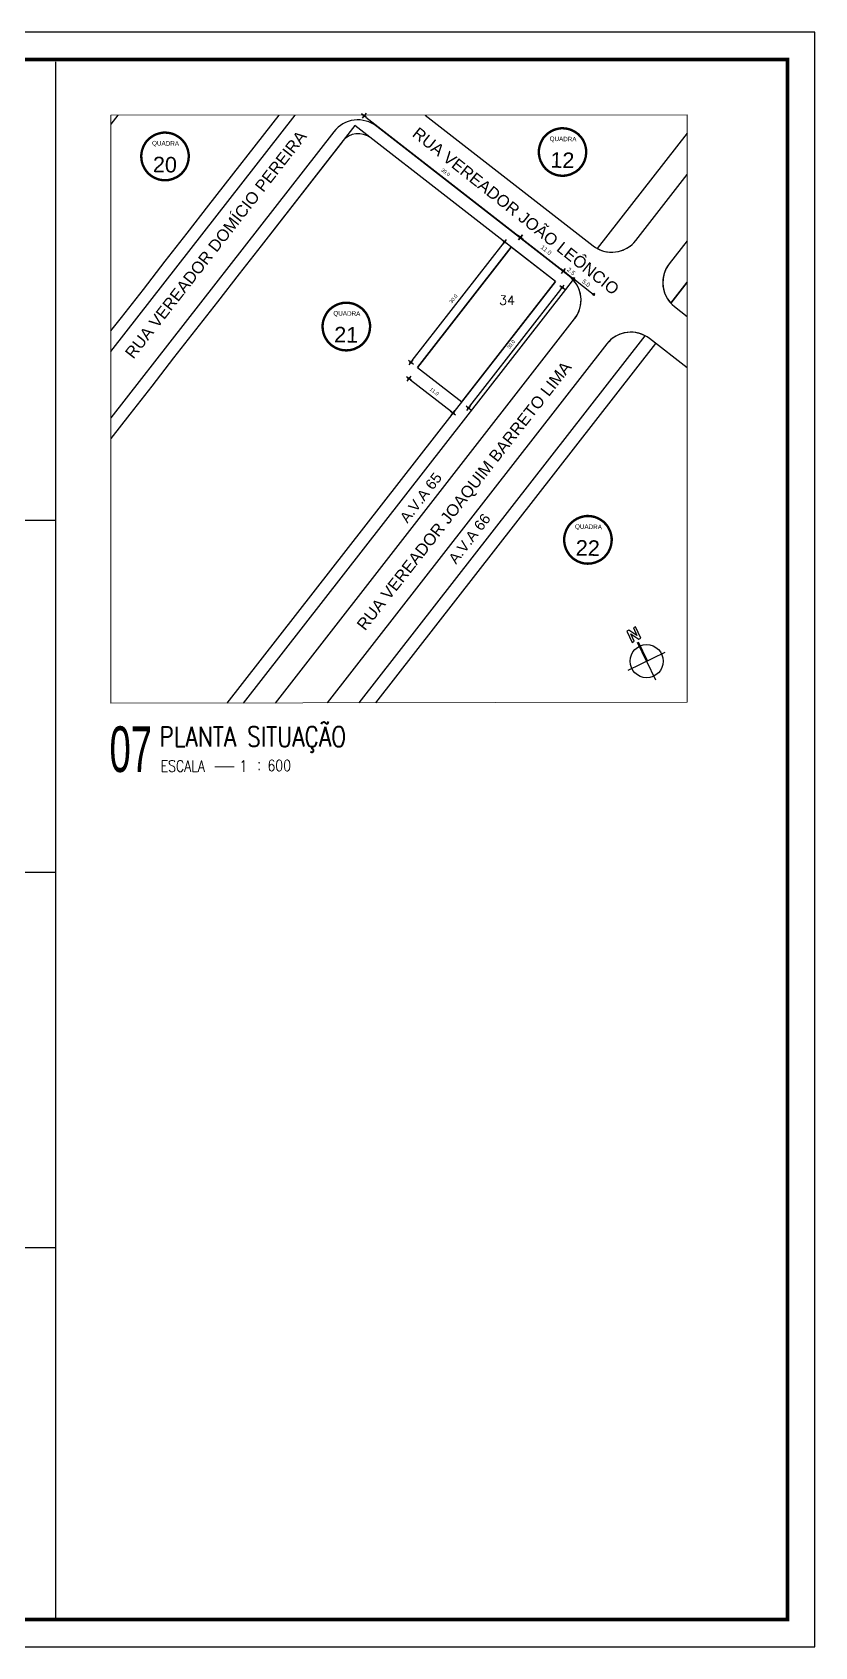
# Model space of a CAD drawing. Header units: millimetres. Extents: x 2426 to 2585, y 1215 to 1309.
# Drawn here: x 2467.64 to 2489.22, y 1214.89 to 1259.44 of the extents above; entities that cross this region are included whole.
import ezdxf
from ezdxf.enums import TextEntityAlignment as Align

# ---------------------------------------------------------------- set-up
doc = ezdxf.new("R2010")
doc.units = ezdxf.units.MM
doc.linetypes.add('CONTINUO', pattern=[0])
for name, color, linetype in [('02', 2, 'Continuous'), ('A-PEN-B', 5, 'Continuous'), ('A-PEN-M', 6, 'Continuous'), ('Bra-Rua Calçadas', 1, 'Continuous'), ('Calçada', 1, 'Continuous'), ('GR_PENA_FINA', 7, 'Continuous'), ('Lotes', 2, 'Continuous'), ('Nomes de Ruas', 3, 'Continuous'), ('Numero de lotes', 5, 'Continuous'), ('númeraçãoquadras', 4, 'Continuous'), ('TEXTO0', 7, 'Continuous'), ('TXT A.VERDES', 7, 'Continuous'), ('Área Verde Alameda etc.', 92, 'Continuous'), ('Área Verde Geral', 98, 'Continuous')]:
    doc.layers.add(name, color=color, linetype=linetype)
for name, color, linetype, lineweight in [('E-TXT-G', 3, 'Continuous', 30), ('E-TXT-W', 7, 'Continuous', 15), ('E-TXT-Y', 2, 'Continuous', 40)]:
    doc.layers.add(name, color=color, linetype=linetype, lineweight=lineweight)
doc.styles.add('arcad1', font='romans.shx')
doc.styles.add('ARIAL', font='arial.ttf', dxfattribs={"height": 0.25})
doc.styles.add('REG140', font='romans.shx', dxfattribs={"width": 0.8, "height": 0.35})
doc.styles.add('REG80', font='romans.shx', dxfattribs={"width": 0.8, "height": 0.1})
doc.styles.add('SANSSERIF', font='sas_____.pfb', dxfattribs={"height": 1})
doc.styles.add('SANSSERIF2', font='sanssb__.ttf', dxfattribs={"width": 0.8})
doc.styles.add('STYLE1', font='sanss___.ttf')
doc.dimstyles.new('ESCALA50', dxfattribs={"dimtxt": 0.1, "dimasz": 0.06, "dimexe": 0.18, "dimexo": 0.06, "dimgap": 0.1, "dimtad": 1, "dimzin": 4, "dimdsep": 46, "dimtxsty": 'Standard', "dimblk1": 'BOLA', "dimblk2": 'BOLA', "dimsah": 1, "dimcen": -0.06, "dimse1": 1, "dimse2": 1, "dimclrd": 7, "dimclrt": 3, "dimadec": 0, "dimazin": 0, "dimtfac": 1, "dimtix": 1, "dimtmove": 0, "dimatfit": 3, "dimldrblk": 'BOLA', "dimfxl": 0, "dimtolj": 1, "dimtzin": 4, "dimarcsym": 0})

# ---------------------------------------------------------------- blocks, each defined once
blk = doc.blocks.new('IND_DES')
at = {"layer": 'E-TXT-W'}
blk.add_line((0.027, -0.243), (0.198, -0.243), dxfattribs=at)
at = {"layer": 'E-TXT-G', "style": 'REG80', "width": 0.8}
for s, p in [('ESCALA', (-0.446, -0.286)), ('1', (0.243, -0.286)), (':', (0.399, -0.271))]:
    blk.add_text(s, height=0.1, dxfattribs=at).set_placement(p)
blk.add_attdef('ESCALA', (0.49, -0.281), '', height=0.1, dxfattribs=at)
at = {"layer": 'E-TXT-W', "style": 'SANSSERIF2', "width": 0.6}
blk.add_attdef('00', text='', height=0.4, dxfattribs=at).set_placement((-0.708, -0.288), align=Align.CENTER)
at = {"layer": 'E-TXT-Y', "style": 'REG140', "width": 0.8}
for tag, p in [('PROJETO', (-0.456, 0.183)), ('DESENHO', (-0.458, -0.066))]:
    blk.add_attdef(tag, p, '', height=0.175, dxfattribs=at)
blk = doc.blocks.new('NUM_quadra')
at = {"color": 6, "const_width": 0.02}
blk.add_lwpolyline([(-0.013, 0.2), (-0.034, 0.197), (-0.058, 0.191), (-0.078, 0.184), (-0.098, 0.174), (-0.121, 0.159), (-0.138, 0.145), (-0.152, 0.13), (-0.163, 0.117), (-0.176, 0.094), (-0.185, 0.075), (-0.194, 0.048), (-0.199, 0.024), (-0.2, 0), (-0.198, -0.03), (-0.192, -0.056), (-0.184, -0.079), (-0.171, -0.103), (-0.155, -0.127), (-0.139, -0.144), (-0.122, -0.159), (-0.105, -0.17), (-0.083, -0.182), (-0.053, -0.193), (-0.03, -0.198), (0, -0.2), (0.031, -0.198), (0.068, -0.188), (0.107, -0.169), (0.124, -0.157), (0.141, -0.142), (0.161, -0.118), (0.174, -0.099), (0.187, -0.071), (0.196, -0.039), (0.2, 0), (0.199, 0.021), (0.194, 0.047), (0.187, 0.071), (0.174, 0.098), (0.164, 0.115), (0.147, 0.135), (0.129, 0.153), (0.106, 0.169), (0.078, 0.184), (0.053, 0.193), (0.027, 0.198), (0, 0.2)], close=True, dxfattribs=at)
blk.add_circle((0, 0), 0.2)
at = {"color": 3, "insert": (-0.111, 0.129), "char_height": 0.038, "width": 0.2663, "attachment_point": 1, "style": 'STYLE1'}
blk.add_mtext('\\fArial|b0|i0|c0|p34;QUADRA', dxfattribs=at)
at = {"color": 3, "style": 'STYLE1'}
blk.add_attdef('00', text='', height=0.13, dxfattribs=at).set_placement((0, -0.133), align=Align.CENTER)
blk = doc.blocks.new('BOLA')
for p, q in [((-1.44, 0), (1.44, 0)), ((0, -1.44), (0, 1.44))]:
    blk.add_line(p, q)
blk.add_circle((0, 0), 0.452)
blk = doc.blocks.new('*D233')
at = {"layer": '02', "color": 7, "lineweight": -2, "transparency": 16777216}
blk.add_line((2478.074, 1249.846), (2479.197, 1248.972), dxfattribs=at)
at = {"layer": 'Defpoints', "color": 0, "transparency": 16777216}
for p in [(2478.267, 1250.191), (2479.484, 1249.243), (2479.244, 1248.935)]:
    blk.add_point(p, dxfattribs=at)
at = {"layer": '02', "color": 7, "lineweight": -2, "transparency": 16777216, "xscale": 0.06, "yscale": 0.06, "zscale": 0.06}
for p, rotation in [((2478.027, 1249.883), 142.0935771788393), ((2479.244, 1248.935), 322.0935771788393)]:
    blk.add_blockref('BOLA', p, dxfattribs=dict(at, rotation=rotation))
at = {"layer": '02', "color": 3, "lineweight": 30, "transparency": 16777216, "insert": (2478.728, 1249.527), "char_height": 0.1, "attachment_point": 5, "rotation": 322.0936}
blk.add_mtext('\\A1;11.0', dxfattribs=at)
blk = doc.blocks.new('*D145')
at = {"layer": '02', "color": 7, "lineweight": -2, "transparency": 16777216}
blk.add_line((2479.707, 1249.122), (2482.217, 1252.347), dxfattribs=at)
at = {"layer": 'Defpoints', "color": 0, "transparency": 16777216}
for p in [(2482.135, 1252.487), (2482.254, 1252.394), (2479.55, 1249.168)]:
    blk.add_point(p, dxfattribs=at)
at = {"layer": '02', "color": 7, "lineweight": -2, "transparency": 16777216, "xscale": 0.06, "yscale": 0.06, "zscale": 0.06}
for p, rotation in [((2482.254, 1252.394), 52.09357717133776), ((2479.67, 1249.075), 232.0935771713378)]:
    blk.add_blockref('BOLA', p, dxfattribs=dict(at, rotation=rotation))
at = {"layer": '02', "color": 3, "lineweight": 30, "transparency": 16777216, "insert": (2480.844, 1250.827), "char_height": 0.1, "attachment_point": 5, "rotation": 52.0936}
blk.add_mtext('\\A1;30.0', dxfattribs=at)
blk = doc.blocks.new('*D234')
at = {"layer": '02', "color": 7, "lineweight": -2, "transparency": 16777216}
blk.add_line((2478.118, 1250.382), (2480.629, 1253.606), dxfattribs=at)
at = {"layer": 'Defpoints', "color": 0, "transparency": 16777216}
for p in [(2480.666, 1253.654), (2480.851, 1253.51), (2478.267, 1250.191)]:
    blk.add_point(p, dxfattribs=at)
at = {"layer": '02', "color": 7, "lineweight": -2, "transparency": 16777216, "xscale": 0.06, "yscale": 0.06, "zscale": 0.06}
for p, rotation in [((2480.666, 1253.654), 52.09357717264321), ((2478.081, 1250.335), 232.0935771726432)]:
    blk.add_blockref('BOLA', p, dxfattribs=dict(at, rotation=rotation))
at = {"layer": '02', "color": 3, "lineweight": 30, "transparency": 16777216, "insert": (2479.255, 1252.086), "char_height": 0.1, "attachment_point": 5, "rotation": 52.0936}
blk.add_mtext('\\A1;30.0', dxfattribs=at)
blk = doc.blocks.new('*D146')
at = {"layer": '02', "color": 7, "lineweight": -2, "transparency": 16777216}
blk.add_line((2476.838, 1257.102), (2481.058, 1253.816), dxfattribs=at)
at = {"layer": 'Defpoints', "color": 0, "transparency": 16777216}
for p in [(2476.671, 1256.985), (2481.105, 1253.779), (2480.986, 1253.625)]:
    blk.add_point(p, dxfattribs=at)
at = {"layer": '02', "color": 7, "lineweight": -2, "transparency": 16777216, "xscale": 0.06, "yscale": 0.06, "zscale": 0.06}
for p, rotation in [((2476.791, 1257.138), 142.0935771762429), ((2481.105, 1253.779), 322.0935771762428)]:
    blk.add_blockref('BOLA', p, dxfattribs=dict(at, rotation=rotation))
at = {"layer": '02', "color": 3, "lineweight": 30, "transparency": 16777216, "insert": (2479.04, 1255.577), "char_height": 0.1, "attachment_point": 5, "rotation": 322.0936}
blk.add_mtext('\\A1;39.0', dxfattribs=at)
blk = doc.blocks.new('NORTE-flat-1-flat-1')
at = {"color": 6}
for p, q in [((0, 0), (-10.7, 22.3)), ((0.9, 0.4), (-9.8, 22.7))]:
    blk.add_line(p, q, dxfattribs=at)
at = {"color": 3}
for p, q in [((-22.3, -10.7), (22.3, 10.7)), ((0, 0), (10.7, -22.3))]:
    blk.add_line(p, q, dxfattribs=at)
at = {"color": 6}
blk.add_lwpolyline([(-23.8, 35.9), (-17.4, 22.5), (-14.7, 23.8), (-19, 32.7), (-9.4, 26.4), (-6.7, 27.6), (-13.1, 41.1), (-15.8, 39.8), (-11.5, 30.8), (-21.2, 37.2)], close=True, dxfattribs=at)
at = {"color": 3}
blk.add_circle((0, 0), 19.8, dxfattribs=at)
blk = doc.blocks.new('Norte1-flat-1-flat-1')
at = {"layer": 'Área Verde Geral'}
blk.add_blockref('NORTE-flat-1-flat-1', (0, 0), dxfattribs=at)
blk = doc.blocks.new('CIRCULOS')
at = {"layer": 'A-PEN-M'}
for p, q in [((-4, 0), (4, 0)), ((0, 4), (0, -4))]:
    blk.add_line(p, q, dxfattribs=at)
for radius in [2, 1]:
    blk.add_circle((0, 0), radius, dxfattribs=at)

msp = doc.modelspace()

# ---------------------------------------------------------------- linework, layer by layer
at = {"layer": '02', "color": 0, "lineweight": 30}
for p, q in [((2481.153, 1253.742, 12.641), (2482.275, 1252.868, 12.641)), ((2482.068, 1252.562, 12.641), (2473.01, 1240.93, 12.641))]:
    msp.add_line(p, q, dxfattribs=at)
at = {"layer": 'A-PEN-B', "color": 255, "ltscale": 0.25}
for p, q in [((2468.292, 1215.64), (2468.292, 1258.622)), ((2428.735, 1245.979), (2468.292, 1245.979)), ((2428.735, 1236.265), (2468.292, 1236.265)), ((2428.735, 1225.906), (2468.292, 1225.906))]:
    msp.add_line(p, q, dxfattribs=at)
at = {"layer": 'A-PEN-B', "color": 8, "ltscale": 0.25}
for p, q in [((2482.298, 1252.85), (2482.558, 1252.647)), ((2482.575, 1252.633, 12.641), (2483.112, 1252.215, 12.641))]:
    msp.add_line(p, q, dxfattribs=at)
at = {"layer": 'Bra-Rua Calçadas', "color": 0, "elevation": 12.641}
for points in [[(2485.701, 1253.69), (2485.204, 1253.052, 0.365977), (2485.248, 1251.967), (2485.701, 1252.549)], [(2474.345, 1240.932), (2482.596, 1251.529, 0.365977), (2482.553, 1252.614), (2482.345, 1252.347), (2473.455, 1240.931)], [(2476.659, 1240.936), (2484.544, 1251.063, 0.171815), (2483.989, 1251.149, 0.182676), (2483.481, 1250.84), (2475.769, 1240.935)]]:
    msp.add_lwpolyline(points, format="xyb", dxfattribs=at)
at = {"layer": 'Calçada', "color": 0, "lineweight": -3}
for p, q in [((2469.811, 1250.629, 12.641), (2474.892, 1257.154, 12.641)), ((2469.811, 1250.629, 12.641), (2474.892, 1257.154, 12.641)), ((2475.958, 1256.698, 12.641), (2469.811, 1248.803, 12.641)), ((2475.958, 1256.698, 12.641), (2469.811, 1248.803, 12.641)), ((2485.701, 1253.69, 12.641), (2485.204, 1253.052, 12.641)), ((2485.701, 1253.69, 12.641), (2485.204, 1253.052, 12.641)), ((2474.345, 1240.932, 12.641), (2482.596, 1251.529, 12.641)), ((2474.345, 1240.932, 12.641), (2482.596, 1251.529, 12.641)), ((2483.481, 1250.84, 12.641), (2475.769, 1240.935, 12.641))]:
    msp.add_line(p, q, dxfattribs=at)
at = {"layer": 'Calçada', "color": 0, "lineweight": -3, "elevation": 12.641}
for points in [[(2469.811, 1250.629), (2474.892, 1257.154)], [(2469.811, 1250.629), (2474.892, 1257.154)], [(2478.474, 1257.155), (2482.938, 1253.68)]]:
    msp.add_lwpolyline(points, dxfattribs=at)
for points in [[(2474.345, 1240.932), (2482.596, 1251.529, 0.414214), (2482.449, 1252.709), (2477.139, 1256.845, 0.414214), (2475.958, 1256.698), (2469.811, 1248.803)], [(2474.345, 1240.932), (2482.596, 1251.529, 0.414214), (2482.449, 1252.709), (2477.139, 1256.845, 0.414214), (2475.958, 1256.698), (2469.811, 1248.803)], [(2478.474, 1257.155), (2483.104, 1253.55, 0.414214), (2484.285, 1253.697), (2485.701, 1255.516)], [(2485.701, 1253.69), (2485.204, 1253.052, 0.414214), (2485.351, 1251.872), (2485.701, 1251.599)], [(2485.701, 1253.69), (2485.204, 1253.052, 0.414214), (2485.351, 1251.872), (2485.701, 1251.599)], [(2485.701, 1250.178), (2484.662, 1250.986, 0.414214), (2483.481, 1250.84), (2475.769, 1240.935)], [(2485.701, 1250.178), (2484.662, 1250.986, 0.414214), (2483.481, 1250.84), (2475.769, 1240.935)]]:
    msp.add_lwpolyline(points, format="xyb", dxfattribs=at)
at = {"layer": 'GR_PENA_FINA', "color": 0, "lineweight": 18, "elevation": 12.641}
msp.add_lwpolyline([(2469.811, 1257.153), (2485.701, 1257.158), (2485.7, 1240.953), (2469.811, 1240.924)], close=True, dxfattribs=at)
at = {"layer": 'Lotes', "color": 0, "lineweight": -3}
for p, q in [((2470.004, 1257.153, 12.641), (2469.811, 1256.905, 12.641)), ((2476.536, 1256.869, 12.641), (2473.952, 1253.55, 12.641)), ((2478.267, 1250.191, 12.641), (2480.851, 1253.51, 12.641))]:
    msp.add_line(p, q, dxfattribs=at)
at = {"layer": 'Lotes', "color": 0, "linetype": 'CONTINUO', "lineweight": -3}
for p, q in [((2472.513, 1254.67, 12.641), (2474.448, 1257.154, 12.641)), ((2471.91, 1253.896, 12.641), (2472.513, 1254.67, 12.641)), ((2471.307, 1253.121, 12.641), (2471.91, 1253.896, 12.641)), ((2473.952, 1253.55, 12.641), (2473.349, 1252.776, 12.641)), ((2480.851, 1253.51, 12.641), (2478.267, 1250.191, 12.641)), ((2478.267, 1250.191, 12.641), (2480.851, 1253.51, 12.641)), ((2470.704, 1252.347, 12.641), (2471.307, 1253.121, 12.641)), ((2473.349, 1252.776, 12.641), (2472.746, 1252.001, 12.641)), ((2470.101, 1251.572, 12.641), (2470.704, 1252.347, 12.641)), ((2472.746, 1252.001, 12.641), (2472.143, 1251.227, 12.641)), ((2469.811, 1251.199, 12.641), (2470.101, 1251.572, 12.641)), ((2472.143, 1251.227, 12.641), (2471.54, 1250.453, 12.641)), ((2471.54, 1250.453, 12.641), (2470.936, 1249.678, 12.641)), ((2470.936, 1249.678, 12.641), (2470.333, 1248.904, 12.641)), ((2470.333, 1248.904, 12.641), (2469.811, 1248.232, 12.641))]:
    msp.add_line(p, q, dxfattribs=at)
at = {"layer": 'Lotes', "color": 0}
for p, q in [((2482.068, 1252.562, 12.641), (2476.536, 1256.869, 12.641)), ((2476.192, 1256.427, 12.641), (2473.952, 1253.55, 12.641))]:
    msp.add_line(p, q, dxfattribs=at)
at = {"layer": 'Lotes', "color": 0, "elevation": 12.641}
for points in [[(2470.004, 1257.153), (2469.811, 1256.905)], [(2484.828, 1250.857), (2477.104, 1240.937)]]:
    msp.add_lwpolyline(points, dxfattribs=at)
msp.add_lwpolyline([(2480.851, 1253.51), (2478.267, 1250.191), (2479.484, 1249.243), (2482.068, 1252.562)], close=True, dxfattribs=at)
at = {"layer": 'Lotes', "color": 0}
msp.add_arc((2476.634, 1256.082, 12.641), 0.561, 52.0936, 142.0936, dxfattribs=at)
at = {"layer": 'Lotes', "color": 0, "lineweight": -3}
msp.add_arc((2476.634, 1256.082, 12.641), 0.561, 52.0936, 142.0936, dxfattribs=at)
at = {"layer": 'TEXTO0', "linetype": 'ByBlock'}
msp.add_lwpolyline([(2428.016, 1214.89), (2489.216, 1214.89), (2489.216, 1259.44), (2428.016, 1259.44)], close=True, dxfattribs=at)
at = {"layer": 'TEXTO0', "linetype": 'ByBlock', "const_width": 0.1}
msp.add_lwpolyline([(2428.766, 1215.64), (2488.466, 1215.64), (2488.466, 1258.69), (2428.766, 1258.69)], close=True, dxfattribs=at)
at = {"layer": 'Área Verde Alameda etc.', "color": 0, "elevation": 12.641}
for points in [[(2485.701, 1256.658), (2483.222, 1253.473, 0.365977), (2484.285, 1253.697), (2485.701, 1255.516)], [(2485.701, 1253.69), (2485.204, 1253.052, 0.365977), (2485.248, 1251.967), (2485.701, 1252.549)], [(2474.345, 1240.932), (2482.596, 1251.529, 0.365977), (2482.553, 1252.614), (2482.345, 1252.347), (2473.455, 1240.931)], [(2476.659, 1240.936), (2484.544, 1251.063, 0.171815), (2483.989, 1251.149, 0.182676), (2483.481, 1250.84), (2475.769, 1240.935)]]:
    msp.add_lwpolyline(points, format="xyb", dxfattribs=at)
msp.add_lwpolyline([(2485.701, 1252.549), (2485.248, 1251.967)], dxfattribs=at)

# ---------------------------------------------------------------- block references
ref = msp.add_blockref('IND_DES', (2472.587, 1239.935), dxfattribs=dict(xscale=3.147421443426706, yscale=3.147421443426706, zscale=3.147421443426706))
ref.add_attrib('00', '07', dxfattribs={"layer": 'E-TXT-W', "height": 1.259, "style": 'SANSSERIF', "width": 0.6}).set_placement((2470.358, 1239.028), align=Align.CENTER)
ref.add_attrib('DESENHO', 'PLANTA SITUAÇÃO', (2471.145, 1239.728), dxfattribs={"layer": 'E-TXT-Y', "height": 0.5508, "style": 'REG140', "width": 0.8})
ref.add_attrib('ESCALA', '600', (2474.128, 1239.05), dxfattribs={"layer": 'E-TXT-G', "height": 0.3147, "style": 'REG80', "width": 0.8})
at = {"layer": '02', "color": 0, "lineweight": 30, "xscale": 0.06, "yscale": 0.06, "zscale": 0.06}
for p, rotation in [((2481.105, 1253.779, 12.641), 142.0935771810361), ((2482.291, 1252.856, 12.641), 322.0935771810361)]:
    msp.add_blockref('BOLA', p, dxfattribs=dict(at, rotation=rotation))
at = {"layer": 'A-PEN-B', "color": 8, "ltscale": 0.25, "xscale": 0.01, "yscale": 0.01, "zscale": 0.01}
for p, rotation in [((2482.29, 1252.857), 142.0935772819565), ((2482.566, 1252.641), 322.0935772819565), ((2482.567, 1252.639, 12.641), 142.0935771750792), ((2483.12, 1252.209, 12.641), 322.0935771750792)]:
    msp.add_blockref('CIRCULOS', p, dxfattribs=dict(at, rotation=rotation))
at = {"layer": 'númeraçãoquadras', "color": 0, "linetype": 'ByBlock', "lineweight": 18, "extrusion": (0.084411, -0.001453, 0.99643)}
ref = msp.add_blockref('NUM_quadra', (1298.672, -2452.13, 200.193), dxfattribs=dict(at, xscale=3.278455931285092, yscale=3.278455931285092, zscale=3.278455906262449, rotation=270.0385460285928))
ref.add_attrib('00', '12', dxfattribs={"layer": '0', "color": 3, "extrusion": (0.084411, -0.001453, 0.99643), "height": 0.4262, "rotation": 270.0385, "style": 'STYLE1'}).set_placement((1298.234, -2452.13, 200.193), align=Align.CENTER)
ref = msp.add_blockref('NUM_quadra', (1298.362, -2441.209, 199.292), dxfattribs=dict(at, xscale=3.288998456163477, yscale=3.288998456163477, zscale=3.288998431060372, rotation=270.0385460285928))
ref.add_attrib('00', '20', dxfattribs={"layer": '0', "color": 3, "extrusion": (0.084411, -0.001453, 0.99643), "height": 0.4276, "rotation": 270.0385, "style": 'STYLE1'}).set_placement((1297.923, -2441.21, 199.292), align=Align.CENTER)
ref = msp.add_blockref('NUM_quadra', (1293.754, -2445.635, 207.224), dxfattribs=dict(at, xscale=3.288998456163477, yscale=3.288998456163477, zscale=3.288998431060372, rotation=270.0385460285928))
ref.add_attrib('00', '21', dxfattribs={"layer": '0', "color": 3, "extrusion": (0.084411, -0.001453, 0.99643), "height": 0.4276, "rotation": 270.0385, "style": 'STYLE1'}).set_placement((1293.315, -2445.635, 207.224), align=Align.CENTER)
ref = msp.add_blockref('NUM_quadra', (1287.984, -2451.304, 220.421), dxfattribs=dict(at, xscale=3.288998456163477, yscale=3.288998456163477, zscale=3.288998431060372, rotation=270.0385460285928))
ref.add_attrib('00', '22', dxfattribs={"layer": '0', "color": 3, "extrusion": (0.084411, -0.001453, 0.99643), "height": 0.4276, "rotation": 270.0385, "style": 'STYLE1'}).set_placement((1287.545, -2451.304, 220.421), align=Align.CENTER)
at = {"layer": 'Área Verde Geral', "color": 0, "lineweight": 18, "xscale": 0.02306838528271171, "yscale": 0.02306838528271171, "zscale": 0.02306838528271171, "rotation": 0.1566954067838298}
msp.add_blockref('Norte1-flat-1-flat-1', (2484.583, 1242.087, 12.641), dxfattribs=at)

# ---------------------------------------------------------------- texts
at = {"layer": '02', "color": 3, "lineweight": 30, "char_height": 0.12, "attachment_point": 5, "rotation": 322.0936}
for s, insert in [('\\A1;11.0', (2481.812, 1253.431, 12.641)), ('\\A1;2.5', (2482.502, 1252.844)), ('\\A1;5.0', (2482.918, 1252.519, 12.641))]:
    msp.add_mtext(s, dxfattribs=dict(at, insert=insert))
at = {"layer": 'Nomes de Ruas', "color": 0, "lineweight": 18, "extrusion": (-0.053951, 0.067797, 0.996239), "style": 'ARIAL'}
msp.add_text('RUA VEREADOR JOÃO LEÔNCIO', height=0.32358, rotation=102.9675, dxfattribs=at).set_placement((-2722.467, 562.224, -35.879), align=Align.MIDDLE_CENTER)
at = {"layer": 'Nomes de Ruas', "color": 0, "lineweight": 18, "extrusion": (-0.067279, -0.054595, 0.996239), "style": 'ARIAL'}
msp.add_text('RUA VEREADOR DOMÍCIO PEREIRA', height=0.32358, rotation=102.9675, dxfattribs=at).set_placement((584.663, 2700.894, -221.88), align=Align.MIDDLE_CENTER)
at = {"layer": 'Nomes de Ruas', "color": 0, "lineweight": 18, "extrusion": (-0.067445, -0.054389, 0.996239), "style": 'ARIAL'}
msp.add_text('RUA VEREADOR JOAQUIM BARRETO LIMA', height=0.32358, rotation=102.9675, dxfattribs=at).set_placement((586.081, 2703.633, -222.118), align=Align.MIDDLE_CENTER)
at = {"layer": 'Numero de lotes', "color": 0, "style": 'arcad1'}
msp.add_text('34', height=0.2524, rotation=358.9754, dxfattribs=at).set_placement((2480.733, 1252.045, 12.641), align=Align.MIDDLE_CENTER)
at = {"layer": 'TXT A.VERDES', "color": 0, "linetype": 'CONTINUO', "lineweight": 18, "char_height": 0.29015, "width": 4.5577, "attachment_point": 1, "rotation": 52.5574, "style": 'arcad1'}
for s, insert in [('{\\fArial|b0|i0|c0|p34;A.V.A 65}', (2477.755, 1246.054, 14.35)), ('{\\fArial|b0|i0|c0|p34;A.V.A 66}', (2479.096, 1244.922, 14.35))]:
    msp.add_mtext(s, dxfattribs=dict(at, insert=insert))

# ---------------------------------------------------------------- dimensions: what is measured, and where the dimension line sits
at = {"layer": '02', "color": 0, "lineweight": 30}
for p1, p2, distance, text, picture, middle in [((2476.671, 1256.985, 12.641), (2480.986, 1253.625, 12.641), 0.194, '39.0', '*D146', (2479.04, 1255.577, 12.641)), ((2478.267, 1250.191, 12.641), (2480.851, 1253.51, 12.641), 0.235, '30.0', '*D234', (2479.255, 1252.086, 12.641)), ((2479.55, 1249.168, 12.641), (2482.135, 1252.487, 12.641), -0.152, '30.0', '*D145', (2480.844, 1250.827, 12.641)), ((2478.267, 1250.191, 12.641), (2479.484, 1249.243, 12.641), -0.39, '11.0', '*D233', (2478.728, 1249.527, 12.641))]:
    dim = msp.add_aligned_dim(p1=p1, p2=p2, distance=distance, text=text, dimstyle='ESCALA50', override={"dimfxl": 0.18}, dxfattribs=at)
    dim.commit()
    dim.dimension.update_dxf_attribs({"geometry": picture, "text_midpoint": middle})

doc.saveas('drawing.dxf')
